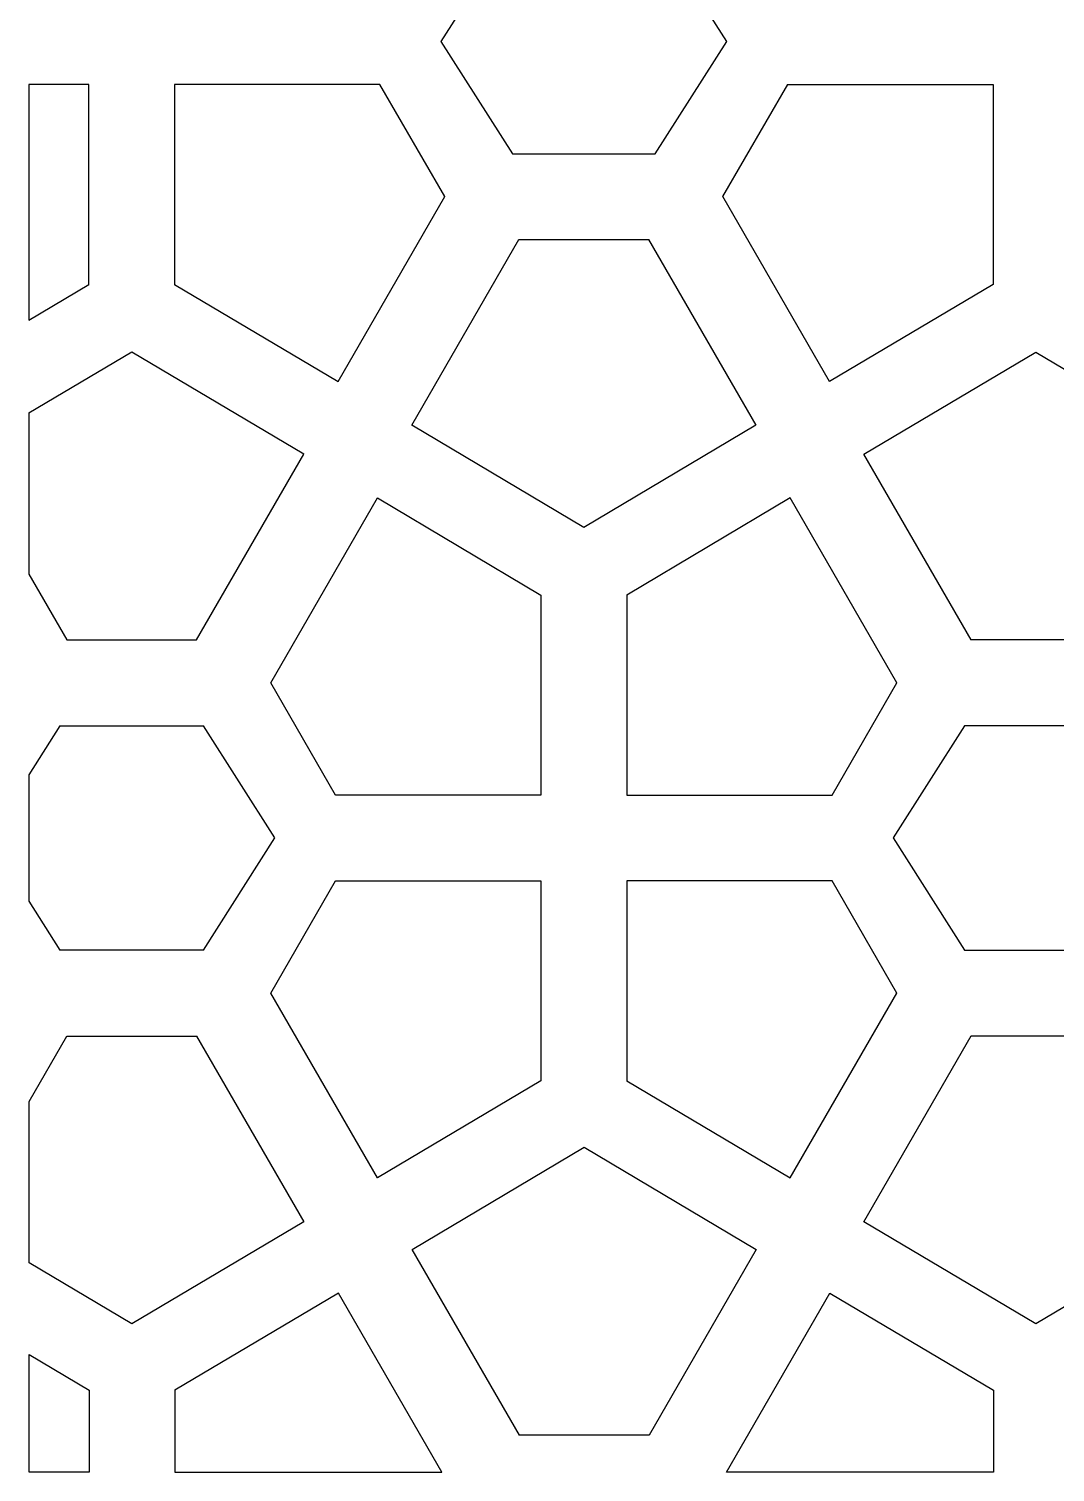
# Model space of a CAD drawing. Header units: centimetres. Extents: x -86 to 86, y -100 to 100.
# Drawn here: x -86.29 to -68.33, y -100.01 to -74.77 of the extents above; entities that cross this region are included whole.
import ezdxf

# ---------------------------------------------------------------- set-up
doc = ezdxf.new("R2010")
doc.units = ezdxf.units.CM
doc.header["$MEASUREMENT"] = 0
doc.layers.add('layer 1', color=7, linetype='Continuous')

msp = doc.modelspace()

# ---------------------------------------------------------------- linework, layer by layer
at = {"layer": 'layer 1', "color": 230}
for points, knots in [([(-79.07828, -74.98728), (-79.07828, -74.98728), (-77.82828, -73.02319), (-77.82828, -73.02319), (-77.82828, -73.02319), (-77.82828, -73.02319), (-75.3283, -73.02319), (-75.3283, -73.02319), (-75.3283, -73.02319), (-75.3283, -73.02319), (-74.07828, -74.98728), (-74.07828, -74.98728), (-74.07828, -74.98728), (-74.07828, -74.98728), (-75.32829, -76.95139), (-75.32829, -76.95139), (-75.32829, -76.95139), (-75.32829, -76.95139), (-77.8283, -76.95139), (-77.8283, -76.95139), (-77.8283, -76.95139), (-77.8283, -76.95139), (-79.07828, -74.98728), (-79.07828, -74.98728)], [0, 0, 0, 0, 0.14285714, 0.14285714, 0.14285714, 0.14285714, 0.28571429, 0.28571429, 0.28571429, 0.28571429, 0.42857143, 0.42857143, 0.42857143, 0.42857143, 0.57142857, 0.57142857, 0.57142857, 0.57142857, 0.71428571, 0.71428571, 0.71428571, 0.71428571, 1, 1, 1, 1]), ([(-86.28782, -79.86039), (-86.28782, -79.86039), (-86.28782, -75.73763), (-86.28782, -75.73763), (-86.28782, -75.73763), (-86.28782, -75.73763), (-85.23854, -75.73763), (-85.23854, -75.73763), (-85.23854, -75.73763), (-85.23854, -75.73763), (-85.23854, -79.23759), (-85.23854, -79.23759), (-85.23854, -79.23759), (-85.23854, -79.23759), (-86.28782, -79.86039), (-86.28782, -79.86039)], [0, 0, 0, 0, 0.2, 0.2, 0.2, 0.2, 0.4, 0.4, 0.4, 0.4, 0.6, 0.6, 0.6, 0.6, 1, 1, 1, 1]), ([(-80.87823, -80.93508), (-80.87823, -80.93508), (-83.73855, -79.23735), (-83.73855, -79.23735), (-83.73855, -79.23735), (-83.73855, -79.23735), (-83.73855, -75.7374), (-83.73855, -75.7374), (-83.73855, -75.7374), (-83.73855, -75.7374), (-80.14521, -75.73741), (-80.14521, -75.73741), (-80.14521, -75.73741), (-80.14521, -75.73741), (-79.01129, -77.70145), (-79.01129, -77.70145), (-79.01129, -77.70145), (-79.01129, -77.70145), (-80.87823, -80.93508), (-80.87823, -80.93508)], [0, 0, 0, 0, 0.16666667, 0.16666667, 0.16666667, 0.16666667, 0.33333333, 0.33333333, 0.33333333, 0.33333333, 0.5, 0.5, 0.5, 0.5, 0.66666667, 0.66666667, 0.66666667, 0.66666667, 1, 1, 1, 1]), ([(-72.27841, -80.93515), (-72.27841, -80.93515), (-69.41803, -79.23737), (-69.41803, -79.23737), (-69.41803, -79.23737), (-69.41803, -79.23737), (-69.41803, -75.73741), (-69.41803, -75.73741), (-69.41803, -75.73741), (-69.41803, -75.73741), (-73.01141, -75.73741), (-73.01141, -75.73741), (-73.01141, -75.73741), (-73.01141, -75.73741), (-74.14537, -77.70152), (-74.14537, -77.70152), (-74.14537, -77.70152), (-74.14537, -77.70152), (-72.27841, -80.93515), (-72.27841, -80.93515)], [0, 0, 0, 0, 0.16666667, 0.16666667, 0.16666667, 0.16666667, 0.33333333, 0.33333333, 0.33333333, 0.33333333, 0.5, 0.5, 0.5, 0.5, 0.66666667, 0.66666667, 0.66666667, 0.66666667, 1, 1, 1, 1]), ([(-79.58824, -81.70074), (-79.58824, -81.70074), (-76.57827, -83.48731), (-76.57827, -83.48731), (-76.57827, -83.48731), (-76.57827, -83.48731), (-73.56841, -81.7008), (-73.56841, -81.7008), (-73.56841, -81.7008), (-73.56841, -81.7008), (-75.44446, -78.4514), (-75.44446, -78.4514), (-75.44446, -78.4514), (-75.44446, -78.4514), (-77.71223, -78.45139), (-77.71223, -78.45139), (-77.71223, -78.45139), (-77.71223, -78.45139), (-79.58824, -81.70074), (-79.58824, -81.70074)], [0, 0, 0, 0, 0.16666667, 0.16666667, 0.16666667, 0.16666667, 0.33333333, 0.33333333, 0.33333333, 0.33333333, 0.5, 0.5, 0.5, 0.5, 0.66666667, 0.66666667, 0.66666667, 0.66666667, 1, 1, 1, 1]), ([(-86.28781, -84.30394), (-86.28781, -84.30394), (-86.28782, -81.48855), (-86.28782, -81.48855), (-86.28782, -81.48855), (-86.28782, -81.48855), (-84.48835, -80.42046), (-84.48835, -80.42046), (-84.48835, -80.42046), (-84.48835, -80.42046), (-81.47838, -82.20704), (-81.47838, -82.20704), (-81.47838, -82.20704), (-81.47838, -82.20704), (-83.35436, -85.45634), (-83.35436, -85.45634), (-83.35436, -85.45634), (-83.35436, -85.45634), (-85.6225, -85.45634), (-85.6225, -85.45634), (-85.6225, -85.45634), (-85.6225, -85.45634), (-86.28781, -84.30394), (-86.28781, -84.30394)], [0, 0, 0, 0, 0.14285714, 0.14285714, 0.14285714, 0.14285714, 0.28571429, 0.28571429, 0.28571429, 0.28571429, 0.42857143, 0.42857143, 0.42857143, 0.42857143, 0.57142857, 0.57142857, 0.57142857, 0.57142857, 0.71428571, 0.71428571, 0.71428571, 0.71428571, 1, 1, 1, 1]), ([(-65.65787, -82.20682), (-65.65787, -82.20682), (-68.66784, -80.42024), (-68.66784, -80.42024), (-68.66784, -80.42024), (-68.66784, -80.42024), (-71.6779, -82.20689), (-71.6779, -82.20689), (-71.6779, -82.20689), (-71.6779, -82.20689), (-69.80199, -85.45612), (-69.80199, -85.45612), (-69.80199, -85.45612), (-69.80199, -85.45612), (-67.53385, -85.45612), (-67.53385, -85.45612), (-67.53385, -85.45612), (-67.53385, -85.45612), (-65.65787, -82.20682), (-65.65787, -82.20682)], [0, 0, 0, 0, 0.16666667, 0.16666667, 0.16666667, 0.16666667, 0.33333333, 0.33333333, 0.33333333, 0.33333333, 0.5, 0.5, 0.5, 0.5, 0.66666667, 0.66666667, 0.66666667, 0.66666667, 1, 1, 1, 1]), ([(-77.32809, -88.17056), (-77.32809, -88.17056), (-77.32807, -84.6705), (-77.32807, -84.6705), (-77.32807, -84.6705), (-77.32807, -84.6705), (-80.1884, -82.97274), (-80.1884, -82.97274), (-80.1884, -82.97274), (-80.1884, -82.97274), (-82.05536, -86.20638), (-82.05536, -86.20638), (-82.05536, -86.20638), (-82.05536, -86.20638), (-80.92135, -88.17056), (-80.92135, -88.17056), (-80.92135, -88.17056), (-80.92135, -88.17056), (-77.32809, -88.17056), (-77.32809, -88.17056)], [0, 0, 0, 0, 0.16666667, 0.16666667, 0.16666667, 0.16666667, 0.33333333, 0.33333333, 0.33333333, 0.33333333, 0.5, 0.5, 0.5, 0.5, 0.66666667, 0.66666667, 0.66666667, 0.66666667, 1, 1, 1, 1]), ([(-75.82815, -88.17034), (-75.82815, -88.17034), (-75.82816, -84.6703), (-75.82816, -84.6703), (-75.82816, -84.6703), (-75.82816, -84.6703), (-72.96789, -82.97255), (-72.96789, -82.97255), (-72.96789, -82.97255), (-72.96789, -82.97255), (-71.10092, -86.20621), (-71.10092, -86.20621), (-71.10092, -86.20621), (-71.10092, -86.20621), (-72.23494, -88.17034), (-72.23494, -88.17034), (-72.23494, -88.17034), (-72.23494, -88.17034), (-75.82815, -88.17034), (-75.82815, -88.17034)], [0, 0, 0, 0, 0.16666667, 0.16666667, 0.16666667, 0.16666667, 0.33333333, 0.33333333, 0.33333333, 0.33333333, 0.5, 0.5, 0.5, 0.5, 0.66666667, 0.66666667, 0.66666667, 0.66666667, 1, 1, 1, 1]), ([(-86.28494, -90.02579), (-86.28494, -90.02579), (-85.73838, -90.88454), (-85.73838, -90.88454), (-85.73838, -90.88454), (-85.73838, -90.88454), (-83.23837, -90.88454), (-83.23837, -90.88454), (-83.23837, -90.88454), (-83.23837, -90.88454), (-81.98836, -88.92043), (-81.98836, -88.92043), (-81.98836, -88.92043), (-81.98836, -88.92043), (-83.23838, -86.95634), (-83.23838, -86.95634), (-83.23838, -86.95634), (-83.23838, -86.95634), (-85.73836, -86.95634), (-85.73836, -86.95634), (-85.73836, -86.95634), (-85.73836, -86.95634), (-86.28494, -87.81517), (-86.28494, -87.81517), (-86.28494, -87.81517), (-86.28494, -87.81517), (-86.28494, -90.02579), (-86.28494, -90.02579)], [0, 0, 0, 0, 0.125, 0.125, 0.125, 0.125, 0.25, 0.25, 0.25, 0.25, 0.375, 0.375, 0.375, 0.375, 0.5, 0.5, 0.5, 0.5, 0.625, 0.625, 0.625, 0.625, 0.75, 0.75, 0.75, 0.75, 1, 1, 1, 1]), ([(-71.16785, -88.92021), (-71.16785, -88.92021), (-69.91785, -86.95612), (-69.91785, -86.95612), (-69.91785, -86.95612), (-69.91785, -86.95612), (-67.41787, -86.95612), (-67.41787, -86.95612), (-67.41787, -86.95612), (-67.41787, -86.95612), (-66.16785, -88.92021), (-66.16785, -88.92021), (-66.16785, -88.92021), (-66.16785, -88.92021), (-67.41786, -90.88432), (-67.41786, -90.88432), (-67.41786, -90.88432), (-67.41786, -90.88432), (-69.91787, -90.88432), (-69.91787, -90.88432), (-69.91787, -90.88432), (-69.91787, -90.88432), (-71.16785, -88.92021), (-71.16785, -88.92021)], [0, 0, 0, 0, 0.14285714, 0.14285714, 0.14285714, 0.14285714, 0.28571429, 0.28571429, 0.28571429, 0.28571429, 0.42857143, 0.42857143, 0.42857143, 0.42857143, 0.57142857, 0.57142857, 0.57142857, 0.57142857, 0.71428571, 0.71428571, 0.71428571, 0.71428571, 1, 1, 1, 1]), ([(-80.18849, -94.8683), (-80.18849, -94.8683), (-77.32811, -93.17052), (-77.32811, -93.17052), (-77.32811, -93.17052), (-77.32811, -93.17052), (-77.32811, -89.67056), (-77.32811, -89.67056), (-77.32811, -89.67056), (-77.32811, -89.67056), (-80.92149, -89.67056), (-80.92149, -89.67056), (-80.92149, -89.67056), (-80.92149, -89.67056), (-82.05545, -91.63467), (-82.05545, -91.63467), (-82.05545, -91.63467), (-82.05545, -91.63467), (-80.18849, -94.8683), (-80.18849, -94.8683)], [0, 0, 0, 0, 0.16666667, 0.16666667, 0.16666667, 0.16666667, 0.33333333, 0.33333333, 0.33333333, 0.33333333, 0.5, 0.5, 0.5, 0.5, 0.66666667, 0.66666667, 0.66666667, 0.66666667, 1, 1, 1, 1]), ([(-72.9678, -94.86801), (-72.9678, -94.86801), (-75.82812, -93.17028), (-75.82812, -93.17028), (-75.82812, -93.17028), (-75.82812, -93.17028), (-75.82812, -89.67033), (-75.82812, -89.67033), (-75.82812, -89.67033), (-75.82812, -89.67033), (-72.23478, -89.67034), (-72.23478, -89.67034), (-72.23478, -89.67034), (-72.23478, -89.67034), (-71.10086, -91.63438), (-71.10086, -91.63438), (-71.10086, -91.63438), (-71.10086, -91.63438), (-72.9678, -94.86801), (-72.9678, -94.86801)], [0, 0, 0, 0, 0.16666667, 0.16666667, 0.16666667, 0.16666667, 0.33333333, 0.33333333, 0.33333333, 0.33333333, 0.5, 0.5, 0.5, 0.5, 0.66666667, 0.66666667, 0.66666667, 0.66666667, 1, 1, 1, 1]), ([(-86.28494, -96.35412), (-86.28494, -96.35412), (-84.48835, -97.42046), (-84.48835, -97.42046), (-84.48835, -97.42046), (-84.48835, -97.42046), (-81.47849, -95.63395), (-81.47849, -95.63395), (-81.47849, -95.63395), (-81.47849, -95.63395), (-83.35454, -92.38455), (-83.35454, -92.38455), (-83.35454, -92.38455), (-83.35454, -92.38455), (-85.62231, -92.38454), (-85.62231, -92.38454), (-85.62231, -92.38454), (-85.62231, -92.38454), (-86.28494, -93.53224), (-86.28494, -93.53224), (-86.28494, -93.53224), (-86.28494, -93.53224), (-86.28494, -96.35412), (-86.28494, -96.35412)], [0, 0, 0, 0, 0.14285714, 0.14285714, 0.14285714, 0.14285714, 0.28571429, 0.28571429, 0.28571429, 0.28571429, 0.42857143, 0.42857143, 0.42857143, 0.42857143, 0.57142857, 0.57142857, 0.57142857, 0.57142857, 0.71428571, 0.71428571, 0.71428571, 0.71428571, 1, 1, 1, 1]), ([(-71.67781, -95.63367), (-71.67781, -95.63367), (-68.66784, -97.42024), (-68.66784, -97.42024), (-68.66784, -97.42024), (-68.66784, -97.42024), (-65.65798, -95.63373), (-65.65798, -95.63373), (-65.65798, -95.63373), (-65.65798, -95.63373), (-67.53403, -92.38433), (-67.53403, -92.38433), (-67.53403, -92.38433), (-67.53403, -92.38433), (-69.8018, -92.38432), (-69.8018, -92.38432), (-69.8018, -92.38432), (-69.8018, -92.38432), (-71.67781, -95.63367), (-71.67781, -95.63367)], [0, 0, 0, 0, 0.16666667, 0.16666667, 0.16666667, 0.16666667, 0.33333333, 0.33333333, 0.33333333, 0.33333333, 0.5, 0.5, 0.5, 0.5, 0.66666667, 0.66666667, 0.66666667, 0.66666667, 1, 1, 1, 1]), ([(-73.5614, -96.117), (-73.5614, -96.117), (-76.57137, -94.33042), (-76.57137, -94.33042), (-76.57137, -94.33042), (-76.57137, -94.33042), (-79.58143, -96.11707), (-79.58143, -96.11707), (-79.58143, -96.11707), (-79.58143, -96.11707), (-77.70552, -99.3663), (-77.70552, -99.3663), (-77.70552, -99.3663), (-77.70552, -99.3663), (-75.43738, -99.3663), (-75.43738, -99.3663), (-75.43738, -99.3663), (-75.43738, -99.3663), (-73.5614, -96.117), (-73.5614, -96.117)], [0, 0, 0, 0, 0.16666667, 0.16666667, 0.16666667, 0.16666667, 0.33333333, 0.33333333, 0.33333333, 0.33333333, 0.5, 0.5, 0.5, 0.5, 0.66666667, 0.66666667, 0.66666667, 0.66666667, 1, 1, 1, 1]), ([(-79.06369, -100.01377), (-79.06369, -100.01377), (-83.73168, -100.01379), (-83.73168, -100.01379), (-83.73168, -100.01379), (-83.73168, -100.01379), (-83.73169, -98.58048), (-83.73169, -98.58048), (-83.73169, -98.58048), (-83.73169, -98.58048), (-80.87142, -96.88273), (-80.87142, -96.88273), (-80.87142, -96.88273), (-80.87142, -96.88273), (-79.06369, -100.01377), (-79.06369, -100.01377)], [0, 0, 0, 0, 0.2, 0.2, 0.2, 0.2, 0.4, 0.4, 0.4, 0.4, 0.6, 0.6, 0.6, 0.6, 1, 1, 1, 1]), ([(-69.41111, -100.01378), (-69.41111, -100.01378), (-69.41109, -98.58046), (-69.41109, -98.58046), (-69.41109, -98.58046), (-69.41109, -98.58046), (-72.27142, -96.8827), (-72.27142, -96.8827), (-72.27142, -96.8827), (-72.27142, -96.8827), (-74.07917, -100.01378), (-74.07917, -100.01378), (-74.07917, -100.01378), (-74.07917, -100.01378), (-69.41111, -100.01378), (-69.41111, -100.01378)], [0, 0, 0, 0, 0.2, 0.2, 0.2, 0.2, 0.4, 0.4, 0.4, 0.4, 0.6, 0.6, 0.6, 0.6, 1, 1, 1, 1]), ([(-85.2316, -100.01378), (-85.2316, -100.01378), (-85.2316, -98.58068), (-85.2316, -98.58068), (-85.2316, -98.58068), (-85.2316, -98.58068), (-86.28494, -97.95375), (-86.28494, -97.95375), (-86.28494, -97.95375), (-86.28494, -97.95375), (-86.28494, -100.01378), (-86.28494, -100.01378), (-86.28494, -100.01378), (-86.28494, -100.01378), (-85.2316, -100.01378), (-85.2316, -100.01378)], [0, 0, 0, 0, 0.2, 0.2, 0.2, 0.2, 0.4, 0.4, 0.4, 0.4, 0.6, 0.6, 0.6, 0.6, 1, 1, 1, 1])]:
    msp.add_open_spline(points, degree=3, knots=knots, dxfattribs=at)
at = {"layer": 'layer 1', "color": 250, "lineweight": 9}
for points, knots in [([(-79.07828, -74.98728), (-79.07828, -74.98728), (-77.82828, -73.02319), (-77.82828, -73.02319), (-77.82828, -73.02319), (-77.82828, -73.02319), (-75.3283, -73.02319), (-75.3283, -73.02319), (-75.3283, -73.02319), (-75.3283, -73.02319), (-74.07828, -74.98728), (-74.07828, -74.98728), (-74.07828, -74.98728), (-74.07828, -74.98728), (-75.32829, -76.95139), (-75.32829, -76.95139), (-75.32829, -76.95139), (-75.32829, -76.95139), (-77.8283, -76.95139), (-77.8283, -76.95139), (-77.8283, -76.95139), (-77.8283, -76.95139), (-79.07828, -74.98728), (-79.07828, -74.98728)], [0, 0, 0, 0, 0.14285714, 0.14285714, 0.14285714, 0.14285714, 0.28571429, 0.28571429, 0.28571429, 0.28571429, 0.42857143, 0.42857143, 0.42857143, 0.42857143, 0.57142857, 0.57142857, 0.57142857, 0.57142857, 0.71428571, 0.71428571, 0.71428571, 0.71428571, 1, 1, 1, 1]), ([(-86.28782, -79.86039), (-86.28782, -79.86039), (-86.28782, -75.73763), (-86.28782, -75.73763), (-86.28782, -75.73763), (-86.28782, -75.73763), (-85.23854, -75.73763), (-85.23854, -75.73763), (-85.23854, -75.73763), (-85.23854, -75.73763), (-85.23854, -79.23759), (-85.23854, -79.23759), (-85.23854, -79.23759), (-85.23854, -79.23759), (-86.28782, -79.86039), (-86.28782, -79.86039)], [0, 0, 0, 0, 0.2, 0.2, 0.2, 0.2, 0.4, 0.4, 0.4, 0.4, 0.6, 0.6, 0.6, 0.6, 1, 1, 1, 1]), ([(-80.87823, -80.93508), (-80.87823, -80.93508), (-83.73855, -79.23735), (-83.73855, -79.23735), (-83.73855, -79.23735), (-83.73855, -79.23735), (-83.73855, -75.7374), (-83.73855, -75.7374), (-83.73855, -75.7374), (-83.73855, -75.7374), (-80.14521, -75.73741), (-80.14521, -75.73741), (-80.14521, -75.73741), (-80.14521, -75.73741), (-79.01129, -77.70145), (-79.01129, -77.70145), (-79.01129, -77.70145), (-79.01129, -77.70145), (-80.87823, -80.93508), (-80.87823, -80.93508)], [0, 0, 0, 0, 0.16666667, 0.16666667, 0.16666667, 0.16666667, 0.33333333, 0.33333333, 0.33333333, 0.33333333, 0.5, 0.5, 0.5, 0.5, 0.66666667, 0.66666667, 0.66666667, 0.66666667, 1, 1, 1, 1]), ([(-72.27841, -80.93515), (-72.27841, -80.93515), (-69.41803, -79.23737), (-69.41803, -79.23737), (-69.41803, -79.23737), (-69.41803, -79.23737), (-69.41803, -75.73741), (-69.41803, -75.73741), (-69.41803, -75.73741), (-69.41803, -75.73741), (-73.01141, -75.73741), (-73.01141, -75.73741), (-73.01141, -75.73741), (-73.01141, -75.73741), (-74.14537, -77.70152), (-74.14537, -77.70152), (-74.14537, -77.70152), (-74.14537, -77.70152), (-72.27841, -80.93515), (-72.27841, -80.93515)], [0, 0, 0, 0, 0.16666667, 0.16666667, 0.16666667, 0.16666667, 0.33333333, 0.33333333, 0.33333333, 0.33333333, 0.5, 0.5, 0.5, 0.5, 0.66666667, 0.66666667, 0.66666667, 0.66666667, 1, 1, 1, 1]), ([(-79.58824, -81.70074), (-79.58824, -81.70074), (-76.57827, -83.48731), (-76.57827, -83.48731), (-76.57827, -83.48731), (-76.57827, -83.48731), (-73.56841, -81.7008), (-73.56841, -81.7008), (-73.56841, -81.7008), (-73.56841, -81.7008), (-75.44446, -78.4514), (-75.44446, -78.4514), (-75.44446, -78.4514), (-75.44446, -78.4514), (-77.71223, -78.45139), (-77.71223, -78.45139), (-77.71223, -78.45139), (-77.71223, -78.45139), (-79.58824, -81.70074), (-79.58824, -81.70074)], [0, 0, 0, 0, 0.16666667, 0.16666667, 0.16666667, 0.16666667, 0.33333333, 0.33333333, 0.33333333, 0.33333333, 0.5, 0.5, 0.5, 0.5, 0.66666667, 0.66666667, 0.66666667, 0.66666667, 1, 1, 1, 1]), ([(-86.28781, -84.30394), (-86.28781, -84.30394), (-86.28782, -81.48855), (-86.28782, -81.48855), (-86.28782, -81.48855), (-86.28782, -81.48855), (-84.48835, -80.42046), (-84.48835, -80.42046), (-84.48835, -80.42046), (-84.48835, -80.42046), (-81.47838, -82.20704), (-81.47838, -82.20704), (-81.47838, -82.20704), (-81.47838, -82.20704), (-83.35436, -85.45634), (-83.35436, -85.45634), (-83.35436, -85.45634), (-83.35436, -85.45634), (-85.6225, -85.45634), (-85.6225, -85.45634), (-85.6225, -85.45634), (-85.6225, -85.45634), (-86.28781, -84.30394), (-86.28781, -84.30394)], [0, 0, 0, 0, 0.14285714, 0.14285714, 0.14285714, 0.14285714, 0.28571429, 0.28571429, 0.28571429, 0.28571429, 0.42857143, 0.42857143, 0.42857143, 0.42857143, 0.57142857, 0.57142857, 0.57142857, 0.57142857, 0.71428571, 0.71428571, 0.71428571, 0.71428571, 1, 1, 1, 1]), ([(-65.65787, -82.20682), (-65.65787, -82.20682), (-68.66784, -80.42024), (-68.66784, -80.42024), (-68.66784, -80.42024), (-68.66784, -80.42024), (-71.6779, -82.20689), (-71.6779, -82.20689), (-71.6779, -82.20689), (-71.6779, -82.20689), (-69.80199, -85.45612), (-69.80199, -85.45612), (-69.80199, -85.45612), (-69.80199, -85.45612), (-67.53385, -85.45612), (-67.53385, -85.45612), (-67.53385, -85.45612), (-67.53385, -85.45612), (-65.65787, -82.20682), (-65.65787, -82.20682)], [0, 0, 0, 0, 0.16666667, 0.16666667, 0.16666667, 0.16666667, 0.33333333, 0.33333333, 0.33333333, 0.33333333, 0.5, 0.5, 0.5, 0.5, 0.66666667, 0.66666667, 0.66666667, 0.66666667, 1, 1, 1, 1]), ([(-77.32809, -88.17056), (-77.32809, -88.17056), (-77.32807, -84.6705), (-77.32807, -84.6705), (-77.32807, -84.6705), (-77.32807, -84.6705), (-80.1884, -82.97274), (-80.1884, -82.97274), (-80.1884, -82.97274), (-80.1884, -82.97274), (-82.05536, -86.20638), (-82.05536, -86.20638), (-82.05536, -86.20638), (-82.05536, -86.20638), (-80.92135, -88.17056), (-80.92135, -88.17056), (-80.92135, -88.17056), (-80.92135, -88.17056), (-77.32809, -88.17056), (-77.32809, -88.17056)], [0, 0, 0, 0, 0.16666667, 0.16666667, 0.16666667, 0.16666667, 0.33333333, 0.33333333, 0.33333333, 0.33333333, 0.5, 0.5, 0.5, 0.5, 0.66666667, 0.66666667, 0.66666667, 0.66666667, 1, 1, 1, 1]), ([(-75.82815, -88.17034), (-75.82815, -88.17034), (-75.82816, -84.6703), (-75.82816, -84.6703), (-75.82816, -84.6703), (-75.82816, -84.6703), (-72.96789, -82.97255), (-72.96789, -82.97255), (-72.96789, -82.97255), (-72.96789, -82.97255), (-71.10092, -86.20621), (-71.10092, -86.20621), (-71.10092, -86.20621), (-71.10092, -86.20621), (-72.23494, -88.17034), (-72.23494, -88.17034), (-72.23494, -88.17034), (-72.23494, -88.17034), (-75.82815, -88.17034), (-75.82815, -88.17034)], [0, 0, 0, 0, 0.16666667, 0.16666667, 0.16666667, 0.16666667, 0.33333333, 0.33333333, 0.33333333, 0.33333333, 0.5, 0.5, 0.5, 0.5, 0.66666667, 0.66666667, 0.66666667, 0.66666667, 1, 1, 1, 1]), ([(-86.28494, -90.02579), (-86.28494, -90.02579), (-85.73838, -90.88454), (-85.73838, -90.88454), (-85.73838, -90.88454), (-85.73838, -90.88454), (-83.23837, -90.88454), (-83.23837, -90.88454), (-83.23837, -90.88454), (-83.23837, -90.88454), (-81.98836, -88.92043), (-81.98836, -88.92043), (-81.98836, -88.92043), (-81.98836, -88.92043), (-83.23838, -86.95634), (-83.23838, -86.95634), (-83.23838, -86.95634), (-83.23838, -86.95634), (-85.73836, -86.95634), (-85.73836, -86.95634), (-85.73836, -86.95634), (-85.73836, -86.95634), (-86.28494, -87.81517), (-86.28494, -87.81517), (-86.28494, -87.81517), (-86.28494, -87.81517), (-86.28494, -90.02579), (-86.28494, -90.02579)], [0, 0, 0, 0, 0.125, 0.125, 0.125, 0.125, 0.25, 0.25, 0.25, 0.25, 0.375, 0.375, 0.375, 0.375, 0.5, 0.5, 0.5, 0.5, 0.625, 0.625, 0.625, 0.625, 0.75, 0.75, 0.75, 0.75, 1, 1, 1, 1]), ([(-71.16785, -88.92021), (-71.16785, -88.92021), (-69.91785, -86.95612), (-69.91785, -86.95612), (-69.91785, -86.95612), (-69.91785, -86.95612), (-67.41787, -86.95612), (-67.41787, -86.95612), (-67.41787, -86.95612), (-67.41787, -86.95612), (-66.16785, -88.92021), (-66.16785, -88.92021), (-66.16785, -88.92021), (-66.16785, -88.92021), (-67.41786, -90.88432), (-67.41786, -90.88432), (-67.41786, -90.88432), (-67.41786, -90.88432), (-69.91787, -90.88432), (-69.91787, -90.88432), (-69.91787, -90.88432), (-69.91787, -90.88432), (-71.16785, -88.92021), (-71.16785, -88.92021)], [0, 0, 0, 0, 0.14285714, 0.14285714, 0.14285714, 0.14285714, 0.28571429, 0.28571429, 0.28571429, 0.28571429, 0.42857143, 0.42857143, 0.42857143, 0.42857143, 0.57142857, 0.57142857, 0.57142857, 0.57142857, 0.71428571, 0.71428571, 0.71428571, 0.71428571, 1, 1, 1, 1]), ([(-80.18849, -94.8683), (-80.18849, -94.8683), (-77.32811, -93.17052), (-77.32811, -93.17052), (-77.32811, -93.17052), (-77.32811, -93.17052), (-77.32811, -89.67056), (-77.32811, -89.67056), (-77.32811, -89.67056), (-77.32811, -89.67056), (-80.92149, -89.67056), (-80.92149, -89.67056), (-80.92149, -89.67056), (-80.92149, -89.67056), (-82.05545, -91.63467), (-82.05545, -91.63467), (-82.05545, -91.63467), (-82.05545, -91.63467), (-80.18849, -94.8683), (-80.18849, -94.8683)], [0, 0, 0, 0, 0.16666667, 0.16666667, 0.16666667, 0.16666667, 0.33333333, 0.33333333, 0.33333333, 0.33333333, 0.5, 0.5, 0.5, 0.5, 0.66666667, 0.66666667, 0.66666667, 0.66666667, 1, 1, 1, 1]), ([(-72.9678, -94.86801), (-72.9678, -94.86801), (-75.82812, -93.17028), (-75.82812, -93.17028), (-75.82812, -93.17028), (-75.82812, -93.17028), (-75.82812, -89.67033), (-75.82812, -89.67033), (-75.82812, -89.67033), (-75.82812, -89.67033), (-72.23478, -89.67034), (-72.23478, -89.67034), (-72.23478, -89.67034), (-72.23478, -89.67034), (-71.10086, -91.63438), (-71.10086, -91.63438), (-71.10086, -91.63438), (-71.10086, -91.63438), (-72.9678, -94.86801), (-72.9678, -94.86801)], [0, 0, 0, 0, 0.16666667, 0.16666667, 0.16666667, 0.16666667, 0.33333333, 0.33333333, 0.33333333, 0.33333333, 0.5, 0.5, 0.5, 0.5, 0.66666667, 0.66666667, 0.66666667, 0.66666667, 1, 1, 1, 1]), ([(-86.28494, -96.35412), (-86.28494, -96.35412), (-84.48835, -97.42046), (-84.48835, -97.42046), (-84.48835, -97.42046), (-84.48835, -97.42046), (-81.47849, -95.63395), (-81.47849, -95.63395), (-81.47849, -95.63395), (-81.47849, -95.63395), (-83.35454, -92.38455), (-83.35454, -92.38455), (-83.35454, -92.38455), (-83.35454, -92.38455), (-85.62231, -92.38454), (-85.62231, -92.38454), (-85.62231, -92.38454), (-85.62231, -92.38454), (-86.28494, -93.53224), (-86.28494, -93.53224), (-86.28494, -93.53224), (-86.28494, -93.53224), (-86.28494, -96.35412), (-86.28494, -96.35412)], [0, 0, 0, 0, 0.14285714, 0.14285714, 0.14285714, 0.14285714, 0.28571429, 0.28571429, 0.28571429, 0.28571429, 0.42857143, 0.42857143, 0.42857143, 0.42857143, 0.57142857, 0.57142857, 0.57142857, 0.57142857, 0.71428571, 0.71428571, 0.71428571, 0.71428571, 1, 1, 1, 1]), ([(-71.67781, -95.63367), (-71.67781, -95.63367), (-68.66784, -97.42024), (-68.66784, -97.42024), (-68.66784, -97.42024), (-68.66784, -97.42024), (-65.65798, -95.63373), (-65.65798, -95.63373), (-65.65798, -95.63373), (-65.65798, -95.63373), (-67.53403, -92.38433), (-67.53403, -92.38433), (-67.53403, -92.38433), (-67.53403, -92.38433), (-69.8018, -92.38432), (-69.8018, -92.38432), (-69.8018, -92.38432), (-69.8018, -92.38432), (-71.67781, -95.63367), (-71.67781, -95.63367)], [0, 0, 0, 0, 0.16666667, 0.16666667, 0.16666667, 0.16666667, 0.33333333, 0.33333333, 0.33333333, 0.33333333, 0.5, 0.5, 0.5, 0.5, 0.66666667, 0.66666667, 0.66666667, 0.66666667, 1, 1, 1, 1]), ([(-73.5614, -96.117), (-73.5614, -96.117), (-76.57137, -94.33042), (-76.57137, -94.33042), (-76.57137, -94.33042), (-76.57137, -94.33042), (-79.58143, -96.11707), (-79.58143, -96.11707), (-79.58143, -96.11707), (-79.58143, -96.11707), (-77.70552, -99.3663), (-77.70552, -99.3663), (-77.70552, -99.3663), (-77.70552, -99.3663), (-75.43738, -99.3663), (-75.43738, -99.3663), (-75.43738, -99.3663), (-75.43738, -99.3663), (-73.5614, -96.117), (-73.5614, -96.117)], [0, 0, 0, 0, 0.16666667, 0.16666667, 0.16666667, 0.16666667, 0.33333333, 0.33333333, 0.33333333, 0.33333333, 0.5, 0.5, 0.5, 0.5, 0.66666667, 0.66666667, 0.66666667, 0.66666667, 1, 1, 1, 1]), ([(-79.06369, -100.01377), (-79.06369, -100.01377), (-83.73168, -100.01379), (-83.73168, -100.01379), (-83.73168, -100.01379), (-83.73168, -100.01379), (-83.73169, -98.58048), (-83.73169, -98.58048), (-83.73169, -98.58048), (-83.73169, -98.58048), (-80.87142, -96.88273), (-80.87142, -96.88273), (-80.87142, -96.88273), (-80.87142, -96.88273), (-79.06369, -100.01377), (-79.06369, -100.01377)], [0, 0, 0, 0, 0.2, 0.2, 0.2, 0.2, 0.4, 0.4, 0.4, 0.4, 0.6, 0.6, 0.6, 0.6, 1, 1, 1, 1]), ([(-69.41111, -100.01378), (-69.41111, -100.01378), (-69.41109, -98.58046), (-69.41109, -98.58046), (-69.41109, -98.58046), (-69.41109, -98.58046), (-72.27142, -96.8827), (-72.27142, -96.8827), (-72.27142, -96.8827), (-72.27142, -96.8827), (-74.07917, -100.01378), (-74.07917, -100.01378), (-74.07917, -100.01378), (-74.07917, -100.01378), (-69.41111, -100.01378), (-69.41111, -100.01378)], [0, 0, 0, 0, 0.2, 0.2, 0.2, 0.2, 0.4, 0.4, 0.4, 0.4, 0.6, 0.6, 0.6, 0.6, 1, 1, 1, 1]), ([(-85.2316, -100.01378), (-85.2316, -100.01378), (-85.2316, -98.58068), (-85.2316, -98.58068), (-85.2316, -98.58068), (-85.2316, -98.58068), (-86.28494, -97.95375), (-86.28494, -97.95375), (-86.28494, -97.95375), (-86.28494, -97.95375), (-86.28494, -100.01378), (-86.28494, -100.01378), (-86.28494, -100.01378), (-86.28494, -100.01378), (-85.2316, -100.01378), (-85.2316, -100.01378)], [0, 0, 0, 0, 0.2, 0.2, 0.2, 0.2, 0.4, 0.4, 0.4, 0.4, 0.6, 0.6, 0.6, 0.6, 1, 1, 1, 1])]:
    msp.add_open_spline(points, degree=3, knots=knots, dxfattribs=at)

doc.saveas('drawing.dxf')
